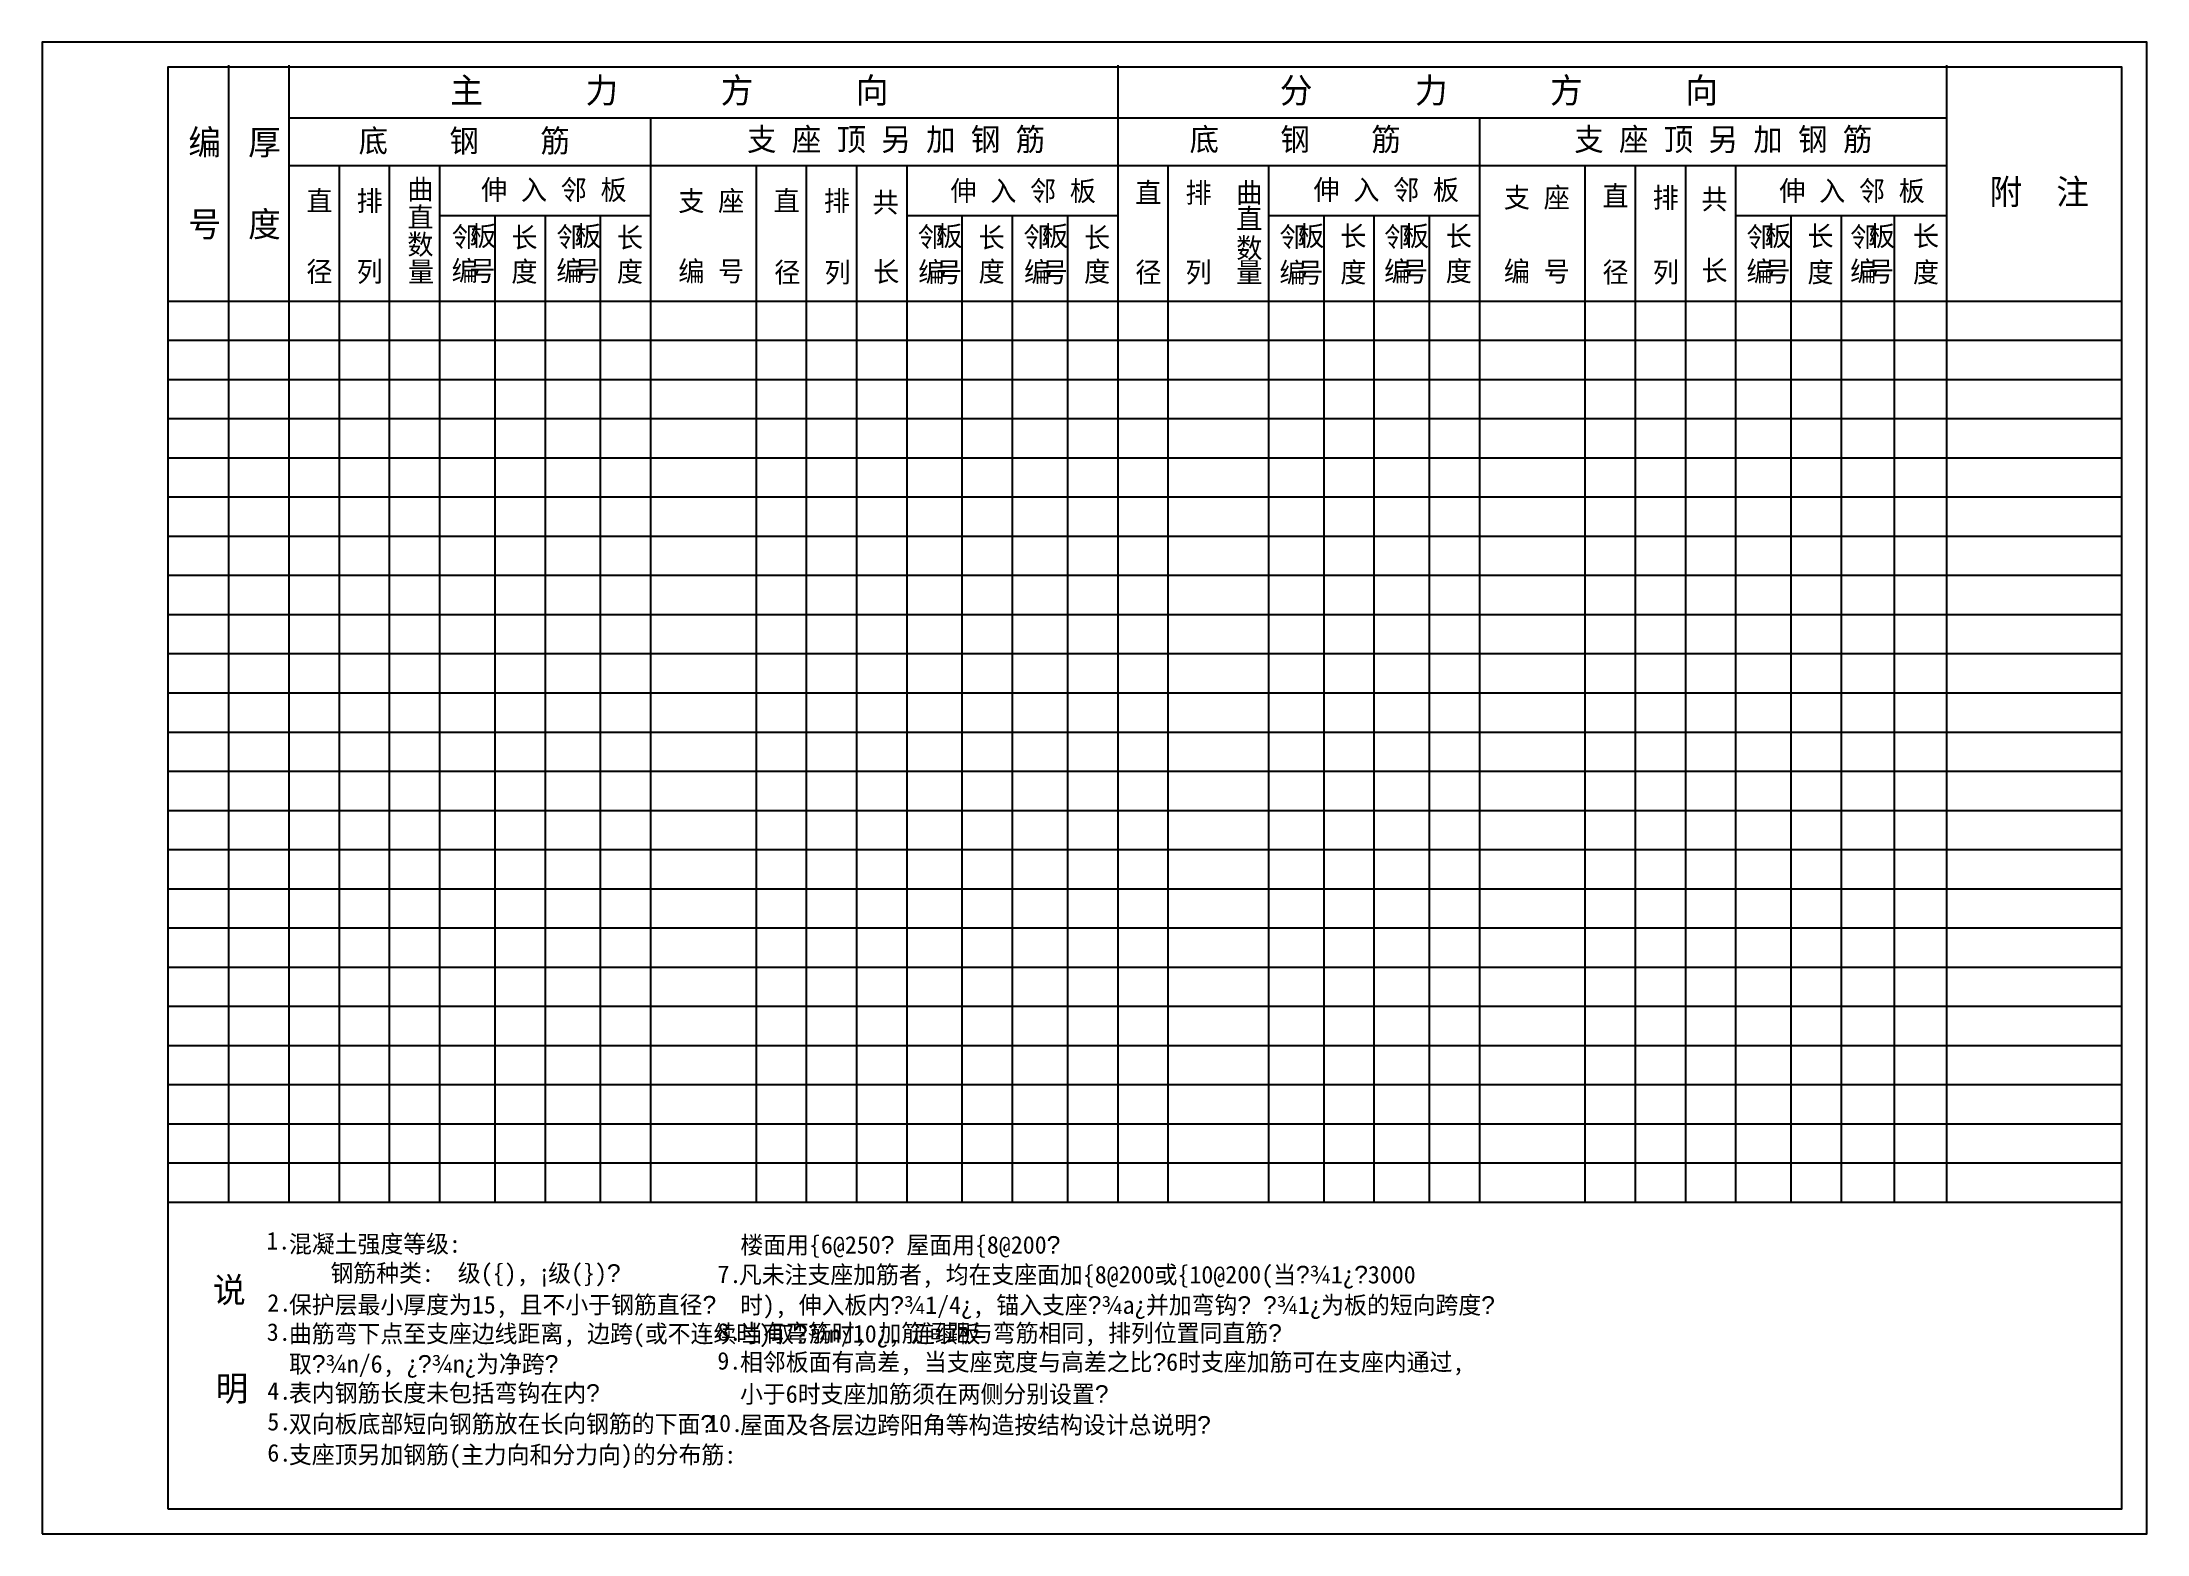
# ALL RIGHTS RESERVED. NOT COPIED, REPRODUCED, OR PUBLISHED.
# Model space of a CAD drawing. Header units: metres. Extents: x 2902 to 44802, y 5255 to 34955.
import ezdxf

# ---------------------------------------------------------------- set-up
doc = ezdxf.new("R2010")
doc.units = ezdxf.units.M
for name, color, linetype in [('1', 3, 'Continuous'), ('COLUMN', 2, 'Continuous'), ('DOOR', 2, 'Continuous'), ('GRIDLINE', 7, 'Continuous'), ('TK', 7, 'Continuous')]:
    doc.layers.add(name, color=color, linetype=linetype)

msp = doc.modelspace()

# ---------------------------------------------------------------- linework, layer by layer
at = {"layer": '1'}
msp.add_line((44313.55, 11852.45), (5413.55, 11852.45), dxfattribs=at)
msp.add_lwpolyline([(44313.55, 29792.45), (5413.55, 29792.45)], dxfattribs=at)
at = {"layer": 'DOOR'}
for p, q in [((6613.55, 34492.45), (6613.55, 11852.45)), ((7813.55, 34492.45), (7813.55, 11852.45)), ((24313.55, 34492.45), (24313.55, 11852.45)), ((15013.55, 33442.45), (15013.55, 11852.45)), ((31513.55, 33442.45), (31513.55, 11852.45)), ((44313.55, 21992.45), (5413.55, 21992.45)), ((44313.55, 14192.45), (5413.55, 14192.45))]:
    msp.add_line(p, q, dxfattribs=at)
msp.add_lwpolyline([(40813.55, 34492.45), (40813.55, 11852.45)], dxfattribs=at)
at = {"layer": 'GRIDLINE'}
for p, q in [((40813.55, 33442.45), (7813.55, 33442.45)), ((40813.55, 32492.45), (7813.55, 32492.45)), ((8813.55, 32492.45), (8813.55, 11852.45)), ((9813.55, 32492.45), (9813.55, 11852.45)), ((10813.55, 32492.45), (10813.55, 11852.45)), ((17113.55, 32492.45), (17113.55, 11852.45)), ((18113.55, 32492.45), (18113.55, 11852.45)), ((19113.55, 32492.45), (19113.55, 11852.45)), ((20113.55, 32492.45), (20113.55, 11852.45)), ((25313.55, 32492.45), (25313.55, 11852.45)), ((27313.55, 32492.45), (27313.55, 11852.45)), ((33613.55, 32492.45), (33613.55, 11852.45)), ((34613.55, 32492.45), (34613.55, 11852.45)), ((35613.55, 32492.45), (35613.55, 11852.45)), ((36613.55, 32492.45), (36613.55, 11852.45)), ((15013.55, 31492.45), (10813.55, 31492.45)), ((11913.55, 31492.45), (11913.55, 11852.45)), ((12913.55, 31492.45), (12913.55, 11852.45)), ((14013.55, 31492.45), (14013.55, 11852.45)), ((24313.55, 31492.45), (20113.55, 31492.45)), ((21213.55, 31492.45), (21213.55, 11852.45)), ((22213.55, 31492.45), (22213.55, 11852.45)), ((23313.55, 31492.45), (23313.55, 11852.45)), ((31513.55, 31492.45), (27313.55, 31492.45)), ((28413.55, 31492.45), (28413.55, 11852.45)), ((29413.55, 31492.45), (29413.55, 11852.45)), ((30513.55, 31492.45), (30513.55, 11852.45)), ((40813.55, 31492.45), (36613.55, 31492.45)), ((37713.55, 31492.45), (37713.55, 11852.45)), ((38713.55, 31492.45), (38713.55, 11852.45)), ((39770.85, 31492.45), (39770.85, 11852.45)), ((44313.55, 29012.45), (5413.55, 29012.45)), ((44313.55, 28232.45), (5413.55, 28232.45)), ((44313.55, 27452.45), (5413.55, 27452.45)), ((44313.55, 26672.45), (5413.55, 26672.45)), ((44313.55, 25892.45), (5413.55, 25892.45)), ((44313.55, 25112.45), (5413.55, 25112.45)), ((44313.55, 24332.45), (5413.55, 24332.45)), ((44313.55, 23552.45), (5413.55, 23552.45)), ((44313.55, 22772.45), (5413.55, 22772.45)), ((44313.55, 21212.45), (5413.55, 21212.45)), ((44313.55, 20432.45), (5413.55, 20432.45)), ((44313.55, 19652.45), (5413.55, 19652.45)), ((44313.55, 18872.45), (5413.55, 18872.45)), ((44313.55, 18092.45), (5413.55, 18092.45)), ((44313.55, 17312.45), (5413.55, 17312.45)), ((44313.55, 16532.45), (5413.55, 16532.45)), ((44313.55, 15752.45), (5413.55, 15752.45)), ((44313.55, 14972.45), (5413.55, 14972.45)), ((44313.55, 13412.45), (5413.55, 13412.45)), ((44313.55, 12632.45), (5413.55, 12632.45))]:
    msp.add_line(p, q, dxfattribs=at)
at = {"layer": 'TK'}
for points in [[(2901.5, 5254.53), (44801.5, 5254.53), (44801.5, 34954.53), (2901.5, 34954.53)], [(5401.5, 5754.53), (44301.5, 5754.53), (44301.5, 34454.53), (5401.5, 34454.53)]]:
    msp.add_lwpolyline(points, close=True, dxfattribs=at)

# ---------------------------------------------------------------- texts
at = {"layer": '1'}
for s, p in [('说', (6304.06, 9861.84)), ('明', (6355.35, 7902.29))]:
    msp.add_text(s, height=500, dxfattribs=at).set_placement(p)
at = {"layer": 'COLUMN'}
for s, height, p in [('主      力      方      向', 500, (11028.15, 33742.45)), ('分      力      方      向', 500, (27540.42, 33742.45)), ('编', 500, (5813.55, 32709.05)), ('厚', 500, (7003.55, 32709.05)), ('底    钢    筋', 450, (9202.24, 32764.25)), ('支 座 顶 另 加 钢 筋', 450, (16935.33, 32792.45)), ('底    钢    筋', 450, (25743.79, 32792.45)), ('支 座 顶 另 加 钢 筋', 450, (33401.89, 32792.45)), ('曲', 400, (10173.55, 31822.45)), ('伸 入 邻 板', 400, (11641.26, 31812.45)), ('伸 入 邻 板', 400, (28211.74, 31812.45)), ('附  注', 500, (41667.52, 31723.37)), ('直     ', 400, (8163.55, 31593.48)), ('排', 400, (9163.55, 31593.48)), ('支 座          ', 400, (15566.32, 31592.1)), ('直     ', 400, (17463.55, 31593.48)), ('排', 400, (18463.55, 31593.48)), ('共', 400, (19433.55, 31563.48)), ('伸 入 邻 板', 400, (20983.55, 31792.45)), ('直     ', 400, (24663.55, 31756.23)), ('排', 400, (25663.55, 31756.23)), ('曲', 400, (26673.55, 31756.23)), ('支 座          ', 400, (32000.63, 31660)), ('直     ', 400, (33963.55, 31690)), ('排', 400, (34963.55, 31656.89)), ('共', 400, (35933.55, 31626.89)), ('伸 入 邻 板', 400, (37483.55, 31792.45)), ('号    ', 500, (5813.55, 31078.65)), ('度', 500, (7003.55, 31078.65)), ('直', 400, (10173.55, 31267.74)), ('直', 400, (26673.55, 31239.11)), ('数', 400, (10173.55, 30726.49)), ('邻', 400, (11054.61, 30874.87)), ('板', 400, (11427.75, 30895.92)), ('长', 400, (12243.55, 30863.83)), ('邻', 400, (13139.47, 30874.87)), ('板', 400, (13512.61, 30895.92)), ('长', 400, (14343.55, 30863.83)), ('邻', 400, (20331.02, 30874.87)), ('板', 400, (20704.16, 30895.92)), ('长', 400, (21543.55, 30863.83)), ('邻', 400, (22436.95, 30874.87)), ('板', 400, (22810.09, 30895.92)), ('长', 400, (23643.55, 30863.83)), ('数', 400, (26673.55, 30655.78)), ('邻', 400, (27533.29, 30874.87)), ('板', 400, (27906.43, 30895.92)), ('长', 400, (28743.55, 30892.45)), ('邻', 400, (29618.16, 30874.87)), ('板', 400, (29991.3, 30895.92)), ('长', 400, (30843.55, 30892.45)), ('邻', 400, (36830.77, 30874.87)), ('板', 400, (37203.91, 30895.92)), ('长', 400, (38043.55, 30892.45)), ('邻', 400, (38894.58, 30874.87)), ('板', 400, (39267.72, 30895.92)), ('长', 400, (40143.55, 30892.45)), ('径', 400, (8163.55, 30184.52)), ('列 ', 400, (9163.55, 30184.52)), ('量', 400, (10185.48, 30183.7)), ('编', 400, (11054.61, 30200.4)), ('号', 400, (11406.69, 30200.4)), ('度', 400, (12243.55, 30186.74)), ('编', 400, (13139.47, 30200.4)), ('号', 400, (13491.55, 30200.4)), ('度', 400, (14343.55, 30186.74)), ('编 号 ', 400, (15566.32, 30192.69)), ('径', 400, (17475.48, 30170.23)), ('列 ', 400, (18475.48, 30170.23)), ('长', 400, (19445.48, 30182.32)), ('编', 400, (20342.96, 30176.56)), ('号', 400, (20695.04, 30176.56)), ('度', 400, (21543.55, 30186.74)), ('编', 400, (22448.88, 30176.56)), ('号', 400, (22800.96, 30176.56)), ('度', 400, (23643.55, 30186.74)), ('径', 400, (24663.55, 30171.78)), ('列 ', 400, (25663.55, 30171.78)), ('量', 400, (26673.55, 30171.78)), ('编', 400, (27533.29, 30164.65)), ('号', 400, (27885.38, 30164.65)), ('度', 400, (28743.55, 30171.58)), ('编', 400, (29618.16, 30188.48)), ('号', 400, (29970.24, 30188.48)), ('度', 400, (30843.55, 30195.42)), ('编 号 ', 400, (32000.63, 30189.45)), ('径', 400, (33963.55, 30171.78)), ('列 ', 400, (34963.55, 30171.78)), ('长', 400, (35933.55, 30204.92)), ('编', 400, (36830.77, 30188.48)), ('号', 400, (37182.85, 30188.48)), ('度', 400, (38043.55, 30171.58)), ('编', 400, (38894.58, 30188.48)), ('号', 400, (39246.66, 30188.48)), ('度', 400, (40143.55, 30171.58))]:
    msp.add_text(s, height=height, dxfattribs=at).set_placement(p)
at = {"layer": 'GRIDLINE'}
for s, p in [('1.', (7365.46, 10916.31)), ('混凝土强度等级:     ', (7815.73, 10852.64)), ('楼面用{6@250%%141 屋面用{8@200%%140', (16802.46, 10833.77)), ('钢筋种类: %%160级({), %%161级(})%%140 ', (8642.03, 10272.72)), ('7.', (16346.54, 10248.96)), ('凡未注支座加筋者, 均在支座面加{8@200或{10@200(当%%154%%1901%%191%%1513000', (16772.67, 10241.09)), ('2.', (7385.3, 9679.77)), ('保护层最小厚度为15, 且不小于钢筋直径%%140', (7815.73, 9642.33)), ('时), 伸入板内%%154%%1901/4%%191, 锚入支座%%154%%190a%%191并加弯钩%%140 %%154%%1901%%191为板的短向跨度%%140', (16795.57, 9635.83)), ('3.', (7374.3, 9098.35)), ('曲筋弯下点至支座边线距离, 边跨(或不连续时)取%%154%%190n/10%%191, 连续板', (7815.73, 9064.57)), ('8.', (16343.82, 9101.44)), ('当有弯筋时, 加筋间距与弯筋相同, 排列位置同直筋%%140', (16800.47, 9078.29)), ('取%%154%%190n/6, %%191%%154%%190n%%191为净跨%%140', (7815.73, 8464.57)), ('9.', (16343.82, 8526)), ('相邻板面有高差, 当支座宽度与高差之比%%1516时支座加筋可在支座内通过,', (16794.82, 8500.85)), ('4.', (7385.3, 7925.8)), ('表内钢筋长度未包括弯钩在内%%140', (7815.73, 7884.69)), ('小于6时支座加筋须在两侧分别设置%%140', (16794.82, 7864.74)), ('5.', (7385.3, 7314.88)), ('双向板底部短向钢筋放在长向钢筋的下面%%140', (7815.73, 7270.1)), ('10.', (16140.21, 7282.64)), ('屋面及各层边跨阳角等构造按结构设计总说明%%140', (16794.82, 7250.16)), ('6.', (7385.3, 6694.07)), ('支座顶另加钢筋(主力向和分力向)的分布筋:', (7815.73, 6656.62))]:
    msp.add_text(s, height=350, dxfattribs=at).set_placement(p)

doc.saveas('drawing.dxf')
